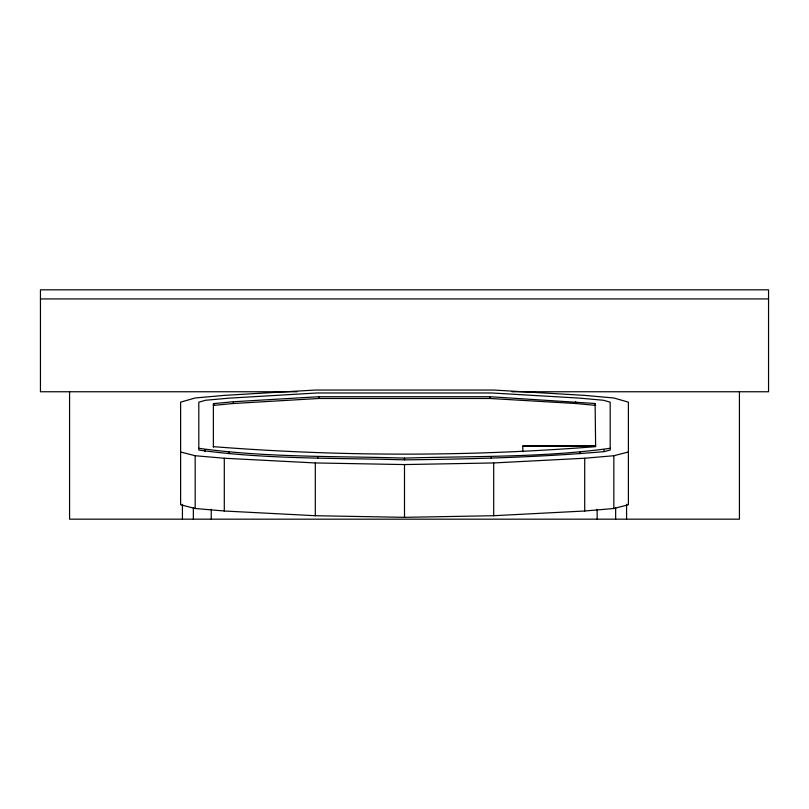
<?xml version="1.0" encoding="UTF-8"?>
<svg xmlns="http://www.w3.org/2000/svg" width="809" height="809" viewBox="0 0 809 809"><rect width="100%" height="100%" fill="white"/><g stroke="black" fill="none" stroke-linecap="round" stroke-linejoin="round"><path stroke-width="1.21" d="M213.374 446.649C340.518 456.63 468.472 456.63 595.626 446.649L595.121 403.489L490.011 396.723L318.989 396.723L233.346 401.739L213.374 403.63L213.374 447.175M213.374 405.39L233.346 403.499L318.989 398.483L490.011 398.483L575.654 403.499L595.626 405.39M198.812 448.297C266.697 457.702 336.028 456.013 404.5 458.106C472.962 456.013 542.303 457.702 610.188 448.297M604.01 451.634L610.188 450.057L610.188 402.194L603.433 400.263L579.679 398.129L491.65 392.972L317.35 392.972L229.321 398.129L205.567 400.263L198.812 402.194L198.812 450.057C266.697 459.461 336.028 457.773 404.5 459.866C471.06 459.077 537.672 457.388 604.01 451.634L604.01 449.875M180.609 451.998L195.171 455.73L224.295 458.238L315.308 462.95L404.5 464.568L493.692 462.95L584.705 458.238L613.829 455.73L628.391 451.998M613.829 508.497L628.391 504.765L628.391 402.144L613.829 397.988L584.705 395.379L493.692 390.049L315.308 390.049L224.295 395.379L195.171 397.988L180.609 402.144L180.609 504.765L195.171 508.497L224.295 511.005L315.308 515.717L404.5 517.335L493.692 515.717L584.705 511.005L613.829 508.497L613.829 455.73M40.45 298.925L768.55 298.925M297.055 391.758L40.45 391.758L40.45 289.824L768.55 289.824L768.55 391.758L511.945 391.758M595.626 445.971L522.816 445.971L522.816 451.705M522.816 446.062L595.626 446.062M739.426 391.758L739.426 519.176L69.574 519.176L69.574 391.758M626.571 504.28L626.571 519.176M615.649 508.001L615.649 519.176M597.143 509.245L597.143 519.176M595.121 403.489L595.121 405.248M584.705 458.238L584.705 511.005M580.002 451.948L580.002 453.697M575.654 401.739L575.654 403.499M493.692 462.95L493.692 515.717M491.245 456.539L491.245 458.298M490.011 396.723L490.011 398.483M404.5 458.106L404.5 459.866M404.5 464.568L404.5 517.335M318.989 396.723L318.989 398.483M317.745 456.539L317.745 458.298M315.308 462.95L315.308 515.717M233.346 401.739L233.346 403.499M228.987 451.948L228.987 453.697M224.295 458.238L224.295 511.005M213.879 403.489L213.879 405.248M211.25 509.245L211.25 519.176M204.99 449.875L204.99 451.634M195.171 455.73L195.171 508.497M193.351 508.001L193.351 519.176M182.429 504.28L182.429 519.176"/></g></svg>
